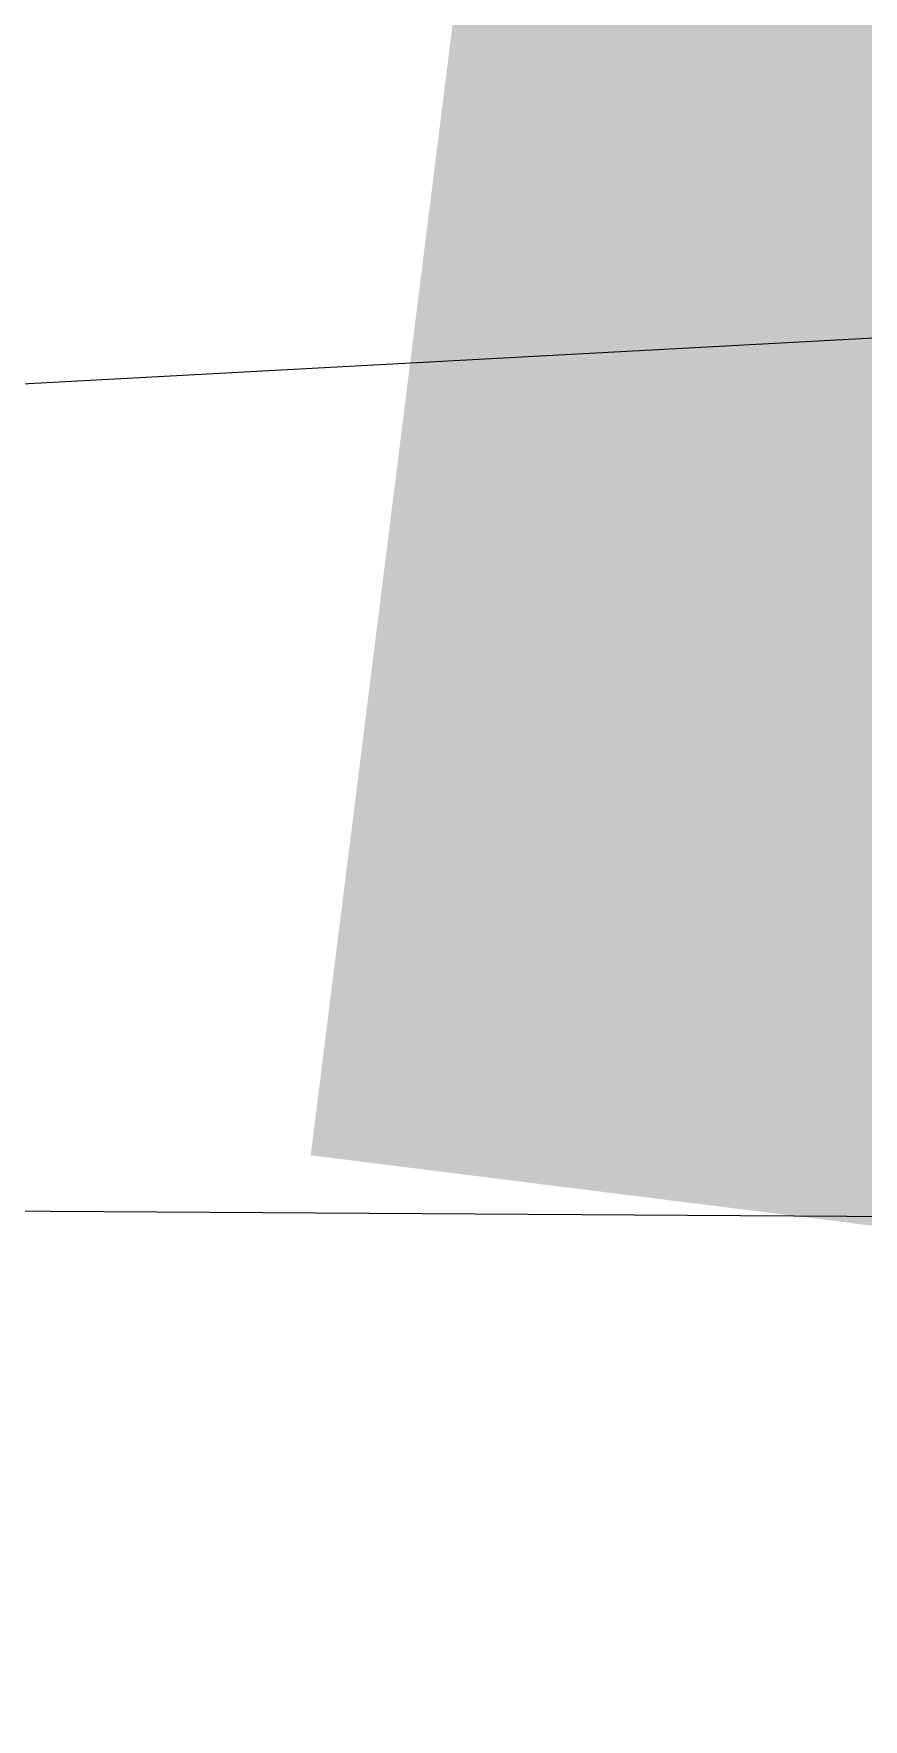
# Model space of a CAD drawing. Header units: metres. Extents: x -4 to 509425, y 7549 to 4732445.
# Drawn here: x 475948.03 to 475956.48, y 4719726.8 to 4719743.99 of the extents above; entities that cross this region are included whole.
import ezdxf

# ---------------------------------------------------------------- set-up
doc = ezdxf.new("R2010")
doc.units = ezdxf.units.M
doc.header["$LTSCALE"] = 0.01
doc.header["$MEASUREMENT"] = 0
doc.layers.get('0').update_dxf_attribs({"lineweight": 0})
doc.layers.add('_Yacimiento Arq 100m', color=7, linetype='Continuous', true_color=0xf8991e)
doc.layers.add('NUDO GAROÑA', color=211, linetype='Continuous')

msp = doc.modelspace()

# ---------------------------------------------------------------- linework, layer by layer
at = {"color": 5}
msp.add_lwpolyline([(490840.266, 4717243.146), (484895.504, 4717739.237), (483607.637, 4717664), (483465.041, 4717952.185), (479025.126, 4718116.267), (478713.772, 4718728.814), (478509.323, 4719542.064), (477889.601, 4719719.27), (475567.498, 4719734.471), (475570.116, 4720134.463), (477885.142, 4720119.308), (481205.446, 4721268.321)], dxfattribs=at)
at = {"layer": '_Yacimiento Arq 100m', "lineweight": 0}
msp.add_lwpolyline([(475857.323, 4719732.574), (475862.889, 4719734.552), (475873.912, 4719737.63), (475886.156, 4719740.048), (475900.644, 4719741.52), (475914.201, 4719741.678), (475924.152, 4719741.201), (475938.327, 4719740.155), (475940.049, 4719740.114), (475943.445, 4719740.176), (475967.838, 4719741.494), (475980.59, 4719741.918), (475995.228, 4719741.743), (476009.806, 4719740.601), (476020.856, 4719738.972), (476031.614, 4719736.694), (476042.721, 4719733.511), (476048.584, 4719731.322)], dxfattribs=at)
at = {"layer": 'NUDO GAROÑA', "color": 1, "const_width": 10}
for points in [[(475959.381, 4719731.906), (475968.088, 4719801.356)], [(475955.812, 4719731.929), (475962.313, 4719783.788)]]:
    msp.add_lwpolyline(points, dxfattribs=at)

doc.saveas('drawing.dxf')
